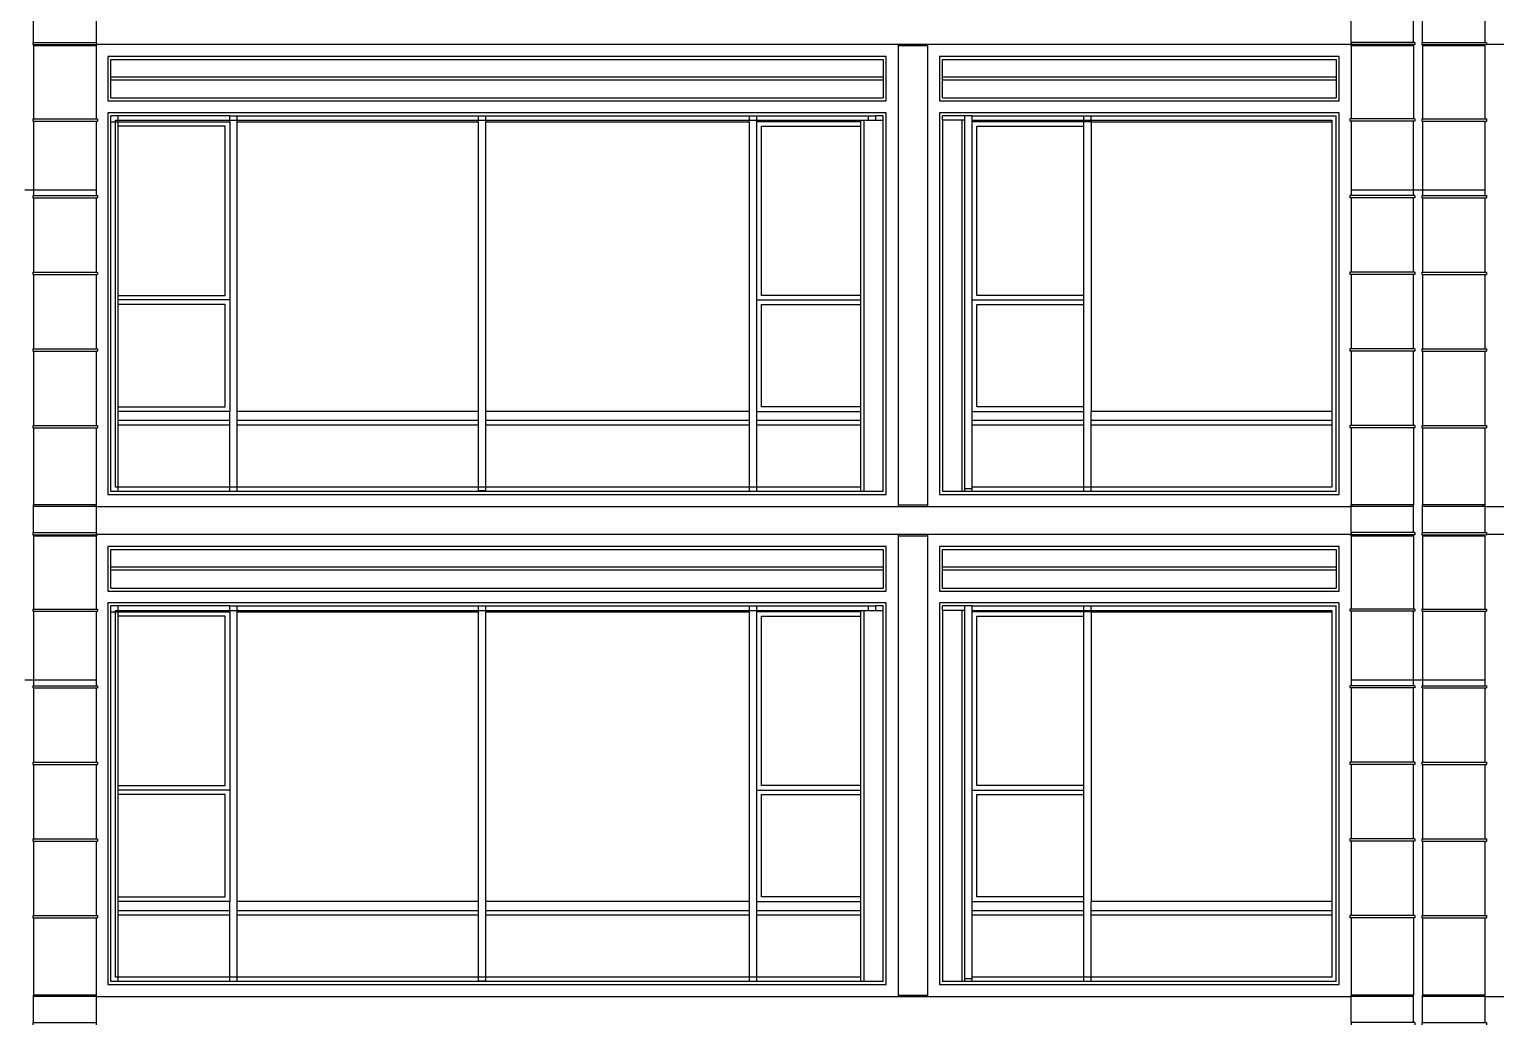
# Model space of a CAD drawing. Extents: x -311 to 61613, y 0 to 58400.
# Drawn here: x 34451 to 44324, y 29817 to 36512 of the extents above; entities that cross this region are included whole.
import ezdxf

# ---------------------------------------------------------------- set-up
doc = ezdxf.new("R2010")
doc.units = 0
doc.header["$LTSCALE"] = 1000
doc.header["$MEASUREMENT"] = 0
doc.layers.add('AD-AREA-OUTL', color=31, linetype='Continuous')

msp = doc.modelspace()

# ---------------------------------------------------------------- linework, layer by layer
at = {"layer": 'AD-AREA-OUTL', "color": 252}
for p, q in [((34479.8, 36424.4), (34479.8, 36600)), ((34900, 36600), (34900, 36424.4)), ((43349.7, 36424.4), (43349.7, 36600)), ((43769.9, 36424.4), (43769.9, 36600)), ((43829.8, 36424.4), (43829.8, 36600)), ((44250, 36600), (44250, 36424.4)), ((34474.2, 36424.4), (34479.8, 36424.4)), ((34474.2, 36424.4), (34474.2, 36409.2)), ((34474.2, 36409.2), (34479.8, 36409.2)), ((34479.8, 36424.4), (34900, 36424.4)), ((34479.8, 36409.2), (34889.7, 36409.2)), ((34479.8, 36409.2), (34479.8, 36400)), ((34479.8, 36400), (34479.8, 35908.6)), ((34889.7, 36400), (34479.8, 36400)), ((34889.7, 36409.2), (34889.7, 36400)), ((34889.7, 36409.2), (34900, 36409.2)), ((34900, 36400), (34889.7, 36400)), ((34900, 36424.4), (34900, 36410.2)), ((34909.8, 36410.2), (34900, 36410.2)), ((34900, 36409.2), (34909.8, 36409.2)), ((34900, 36409.2), (34900, 36400)), ((34900, 36400), (34900, 35908.6)), ((40299.9, 36410.2), (34909.8, 36410.2)), ((34909.8, 36410.2), (34909.8, 36409.2)), ((40299.9, 36410.2), (40299.9, 36400)), ((40500, 36410.2), (40299.9, 36410.2)), ((40299.9, 36400), (40299.9, 33310)), ((40500, 36400), (40299.9, 36400)), ((40500, 36400), (40500, 36410.2)), ((43342.3, 36410.2), (40500, 36410.2)), ((40500, 33310), (40500, 36400)), ((43349.7, 36410.2), (43342.3, 36410.2)), ((43342.3, 36410.2), (43342.3, 36409.2)), ((43349.7, 36409.2), (43342.3, 36409.2)), ((43349.7, 36424.4), (43349.7, 36410.2)), ((43769.9, 36424.4), (43349.7, 36424.4)), ((43359.9, 36409.2), (43349.7, 36409.2)), ((43349.7, 36400), (43349.7, 36409.2)), ((43359.9, 36400), (43349.7, 36400)), ((43349.7, 36400), (43349.7, 35908.6)), ((43769.9, 36409.2), (43359.9, 36409.2)), ((43359.9, 36409.2), (43359.9, 36400)), ((43769.9, 36400), (43359.9, 36400)), ((43779.8, 36424.4), (43769.9, 36424.4)), ((43779.8, 36409.2), (43769.9, 36409.2)), ((43769.9, 36409.2), (43769.9, 36400)), ((43769.9, 36400), (43769.9, 35908.6)), ((43779.8, 36424.4), (43779.8, 36409.2)), ((43826.7, 36424.4), (43829.8, 36424.4)), ((43826.7, 36424.4), (43826.7, 36409.2)), ((43826.7, 36409.2), (43829.8, 36409.2)), ((43829.8, 36424.4), (44250, 36424.4)), ((43829.8, 36409.2), (44239.8, 36409.2)), ((43829.8, 36409.2), (43829.8, 36400)), ((43829.8, 36400), (43829.8, 35908.6)), ((44239.8, 36400), (43829.8, 36400)), ((44239.8, 36409.2), (44239.8, 36400)), ((44239.8, 36409.2), (44250, 36409.2)), ((44250, 36400), (44239.8, 36400)), ((44250, 36424.4), (44262.4, 36424.4)), ((44250, 36409.2), (44262.4, 36409.2)), ((44250, 36400), (44250, 36409.2)), ((44250, 36400), (44250, 35908.6)), ((44262.4, 36424.4), (44262.4, 36410.2)), ((44262.4, 36410.2), (44262.4, 36409.2)), ((47189.7, 36410.2), (44262.4, 36410.2)), ((40219.9, 36330.2), (34979.7, 36330.2)), ((34979.7, 36330.2), (34979.7, 36029.9)), ((34999.8, 36190.1), (34999.8, 36310.1)), ((34999.8, 36310.1), (40199.8, 36310.1)), ((40199.8, 36310.1), (40199.8, 36190.1)), ((40219.9, 36029.9), (40219.9, 36330.2)), ((40579.7, 36330.2), (40579.7, 36029.9)), ((43270, 36330.2), (40579.7, 36330.2)), ((40599.8, 36190.1), (40599.8, 36310.1)), ((40599.8, 36310.1), (43249.9, 36310.1)), ((43249.9, 36310.1), (43249.9, 36190.1)), ((43270, 36029.9), (43270, 36330.2)), ((34999.8, 36170), (34999.8, 36190.1)), ((40199.8, 36190.1), (34999.8, 36190.1)), ((34999.8, 36050.1), (34999.8, 36170)), ((40199.8, 36170), (34999.8, 36170)), ((40199.8, 36190.1), (40199.8, 36170)), ((40199.8, 36170), (40199.8, 36050.1)), ((40599.8, 36170), (40599.8, 36190.1)), ((43249.9, 36190.1), (40599.8, 36190.1)), ((40599.8, 36050.1), (40599.8, 36170)), ((43249.9, 36170), (40599.8, 36170)), ((43249.9, 36190.1), (43249.9, 36170)), ((43249.9, 36170), (43249.9, 36050.1)), ((34999.8, 36050.1), (40199.8, 36050.1)), ((40599.8, 36050.1), (43249.9, 36050.1)), ((34979.7, 36029.9), (40219.9, 36029.9)), ((40219.9, 35950.2), (34979.7, 35950.2)), ((34979.7, 35950.2), (34979.7, 33380.2)), ((40219.9, 33380.2), (40219.9, 35950.2)), ((40579.7, 36029.9), (43270, 36029.9)), ((43270, 35950.2), (40579.7, 35950.2)), ((40579.7, 35950.2), (40579.7, 33380.2)), ((43270, 33380.2), (43270, 35950.2)), ((34474.2, 35908.6), (34479.8, 35908.6)), ((34474.2, 35908.6), (34474.2, 35893.4)), ((34474.2, 35893.4), (34479.8, 35893.4)), ((34479.8, 35908.6), (34900, 35908.6)), ((34479.8, 35893.4), (34900, 35893.4)), ((34479.8, 35893.4), (34479.8, 35430.2)), ((34900, 35908.6), (34909.8, 35908.6)), ((34900, 35893.4), (34909.8, 35893.4)), ((34900, 35893.4), (34900, 35430.2)), ((34909.8, 35908.6), (34909.8, 35893.4)), ((35049.9, 35930.1), (34999.8, 35930.1)), ((34999.8, 35890.2), (34999.8, 35930.1)), ((34999.8, 35890.2), (35029.8, 35890.2)), ((34999.8, 33400), (34999.8, 35890.2)), ((35029.8, 35890.2), (35029.8, 35900.1)), ((35029.8, 35900.1), (35049.9, 35900.1)), ((35029.8, 35890.2), (35049.9, 35890.2)), ((35029.8, 33430), (35029.8, 35890.2)), ((35799.9, 35930.1), (35049.9, 35930.1)), ((35049.9, 35900.1), (35049.9, 35930.1)), ((35049.9, 35890.2), (35049.9, 35900.1)), ((35049.9, 35900.1), (35799.9, 35900.1)), ((35049.9, 35860.3), (35049.9, 35890.2)), ((35049.9, 35890.2), (35799.9, 35890.2)), ((35049.9, 34720.1), (35049.9, 35860.3)), ((35769.9, 35860.3), (35049.9, 35860.3)), ((35769.9, 34720.1), (35769.9, 35860.3)), ((35799.9, 35930.1), (35850, 35930.1)), ((35799.9, 35900.1), (35799.9, 35930.1)), ((35799.9, 35900.1), (35850, 35900.1)), ((35799.9, 35890.2), (35799.9, 35900.1)), ((35799.9, 35890.2), (35799.9, 34690.1)), ((35850, 35900.1), (35850, 35930.1)), ((35850, 35930.1), (37474.5, 35930.1)), ((35850, 35900.1), (37474.5, 35900.1)), ((35850, 35890.2), (35850, 35900.1)), ((35850, 33940.1), (35850, 35890.2)), ((35850, 35890.2), (37474.5, 35890.2)), ((37474.5, 35930.1), (37524.6, 35930.1)), ((37474.5, 35900.1), (37474.5, 35930.1)), ((37474.5, 35900.1), (37524.6, 35900.1)), ((37474.5, 35890.2), (37474.5, 35900.1)), ((37474.5, 33940.1), (37474.5, 35890.2)), ((37524.6, 35930.1), (39299.8, 35930.1)), ((37524.6, 35900.1), (37524.6, 35930.1)), ((37524.6, 35900.1), (39299.8, 35900.1)), ((37524.6, 35890.2), (37524.6, 35900.1)), ((37524.6, 33940.1), (37524.6, 35890.2)), ((37524.6, 35890.2), (39299.8, 35890.2)), ((39299.8, 35930.1), (39349.9, 35930.1)), ((39299.8, 35900.1), (39299.8, 35930.1)), ((39299.8, 35900.1), (39349.9, 35900.1)), ((39299.8, 35890.2), (39299.8, 35900.1)), ((39299.8, 33940.1), (39299.8, 35890.2)), ((39349.9, 35930.1), (40099.9, 35930.1)), ((39349.9, 35900.1), (39349.9, 35930.1)), ((39349.9, 35900.1), (40049.8, 35900.1)), ((39349.9, 35890.2), (39349.9, 35900.1)), ((39349.9, 34690.1), (39349.9, 35890.2)), ((40049.8, 35890.2), (39349.9, 35890.2)), ((39379.9, 35860.3), (40049.8, 35860.3)), ((39379.9, 34720.1), (39379.9, 35860.3)), ((40049.8, 35890.2), (40049.8, 35900.1)), ((40049.8, 35900.1), (40069.9, 35900.1)), ((40049.8, 35860.3), (40049.8, 35890.2)), ((40049.8, 34720.1), (40049.8, 35860.3)), ((40069.9, 35900.1), (40099.9, 35900.1)), ((40069.9, 35900.1), (40069.9, 33400)), ((40099.9, 35930.1), (40149.7, 35930.1)), ((40099.9, 35900.1), (40099.9, 35930.1)), ((40099.9, 35900.1), (40149.7, 35900.1)), ((40199.8, 35930.1), (40149.7, 35930.1)), ((40149.7, 35900.1), (40149.7, 35930.1)), ((40149.7, 35900.1), (40199.8, 35900.1)), ((40199.8, 35900.1), (40199.8, 35930.1)), ((40199.8, 33400), (40199.8, 35900.1)), ((40749.7, 35930.1), (40599.8, 35930.1)), ((40599.8, 35900.1), (40599.8, 35930.1)), ((40599.8, 35900.1), (40599.8, 33400)), ((40730, 35900.1), (40599.8, 35900.1)), ((40730, 35900.1), (40730, 33400)), ((40749.7, 35900.1), (40730, 35900.1)), ((40799.8, 35930.1), (40749.7, 35930.1)), ((40749.7, 35900.1), (40749.7, 35930.1)), ((40749.7, 33420.1), (40749.7, 35900.1)), ((40799.8, 35900.1), (40799.8, 35930.1)), ((40799.8, 35930.1), (41549.8, 35930.1)), ((40799.8, 35890.2), (40799.8, 35900.1)), ((40799.8, 35900.1), (41549.8, 35900.1)), ((40799.8, 34690.1), (40799.8, 35890.2)), ((41549.8, 35890.2), (40799.8, 35890.2)), ((40829.8, 35860.3), (41549.8, 35860.3)), ((40829.8, 34720.1), (40829.8, 35860.3)), ((41549.8, 35900.1), (41549.8, 35930.1)), ((41549.8, 35930.1), (41599.9, 35930.1)), ((41549.8, 35890.2), (41549.8, 35900.1)), ((41549.8, 35900.1), (41599.9, 35900.1)), ((41549.8, 35860.3), (41549.8, 35890.2)), ((41599.9, 35890.2), (41549.8, 35890.2)), ((41549.8, 34720.1), (41549.8, 35860.3)), ((41599.9, 35930.1), (43249.9, 35930.1)), ((41599.9, 35900.1), (41599.9, 35930.1)), ((41599.9, 35900.1), (43219.9, 35900.1)), ((41599.9, 35890.2), (41599.9, 35900.1)), ((41599.9, 35890.2), (41599.9, 33940.1)), ((41599.9, 35890.2), (43219.9, 35890.2)), ((43219.9, 35900.1), (43219.9, 35890.2)), ((43219.9, 35890.2), (43219.9, 33940.1)), ((43249.9, 33400), (43249.9, 35930.1)), ((43349.7, 35908.6), (43342.3, 35908.6)), ((43342.3, 35908.6), (43342.3, 35893.4)), ((43349.7, 35893.4), (43342.3, 35893.4)), ((43769.9, 35908.6), (43349.7, 35908.6)), ((43769.9, 35893.4), (43349.7, 35893.4)), ((43349.7, 35893.4), (43349.7, 35430.2)), ((43779.8, 35908.6), (43769.9, 35908.6)), ((43779.8, 35893.4), (43769.9, 35893.4)), ((43769.9, 35430.2), (43769.9, 35893.4)), ((43779.8, 35908.6), (43779.8, 35893.4)), ((43826.7, 35908.6), (43829.8, 35908.6)), ((43826.7, 35908.6), (43826.7, 35893.4)), ((43826.7, 35893.4), (43829.8, 35893.4)), ((43829.8, 35908.6), (44250, 35908.6)), ((43829.8, 35893.4), (44250, 35893.4)), ((43829.8, 35893.4), (43829.8, 35430.2)), ((44250, 35908.6), (44262.4, 35908.6)), ((44250, 35893.4), (44262.4, 35893.4)), ((44250, 35893.4), (44250, 35430.2)), ((44262.4, 35908.6), (44262.4, 35893.4)), ((34479.8, 35430.2), (34419.8, 35430.2)), ((34474.2, 35392.5), (34479.8, 35392.5)), ((34474.2, 35392.5), (34474.2, 35377.7)), ((34474.2, 35377.7), (34479.8, 35377.7)), ((34479.8, 35430.2), (34479.8, 35392.5)), ((34900, 35430.2), (34479.8, 35430.2)), ((34479.8, 35392.5), (34900, 35392.5)), ((34479.8, 35377.7), (34900, 35377.7)), ((34479.8, 35377.7), (34479.8, 34876.7)), ((34900, 35430.2), (34900, 35392.5)), ((34900, 35392.5), (34909.8, 35392.5)), ((34900, 35377.7), (34909.8, 35377.7)), ((34900, 35377.7), (34900, 34876.7)), ((34909.8, 35392.5), (34909.8, 35377.7)), ((43349.7, 35392.5), (43342.3, 35392.5)), ((43342.3, 35392.5), (43342.3, 35377.7)), ((43349.7, 35377.7), (43342.3, 35377.7)), ((43349.7, 35430.2), (43349.7, 35392.5)), ((43769.9, 35430.2), (43349.7, 35430.2)), ((43769.9, 35392.5), (43349.7, 35392.5)), ((43769.9, 35377.7), (43349.7, 35377.7)), ((43349.7, 35377.7), (43349.7, 34876.7)), ((43829.8, 35430.2), (43769.9, 35430.2)), ((43769.9, 35392.5), (43769.9, 35430.2)), ((43779.8, 35392.5), (43769.9, 35392.5)), ((43779.8, 35377.7), (43769.9, 35377.7)), ((43769.9, 34876.7), (43769.9, 35377.7)), ((43779.8, 35392.5), (43779.8, 35377.7)), ((43826.7, 35392.5), (43829.8, 35392.5)), ((43826.7, 35392.5), (43826.7, 35377.7)), ((43826.7, 35377.7), (43829.8, 35377.7)), ((43829.8, 35430.2), (43829.8, 35392.5)), ((44250, 35430.2), (43829.8, 35430.2)), ((43829.8, 35392.5), (44250, 35392.5)), ((43829.8, 35377.7), (44250, 35377.7)), ((43829.8, 35377.7), (43829.8, 34876.7)), ((44250, 35430.2), (44250, 35392.5)), ((44250, 35392.5), (44262.4, 35392.5)), ((44250, 35377.7), (44262.4, 35377.7)), ((44250, 35377.7), (44250, 34876.7)), ((44262.4, 35392.5), (44262.4, 35377.7)), ((34474.2, 34876.7), (34479.8, 34876.7)), ((34474.2, 34876.7), (34474.2, 34861.9)), ((34474.2, 34861.9), (34479.8, 34861.9)), ((34479.8, 34876.7), (34900, 34876.7)), ((34479.8, 34861.9), (34900, 34861.9)), ((34479.8, 34861.9), (34479.8, 34361)), ((34900, 34876.7), (34909.8, 34876.7)), ((34900, 34861.9), (34909.8, 34861.9)), ((34900, 34861.9), (34900, 34361)), ((34909.8, 34876.7), (34909.8, 34861.9)), ((43349.7, 34876.7), (43342.3, 34876.7)), ((43342.3, 34876.7), (43342.3, 34861.9)), ((43349.7, 34861.9), (43342.3, 34861.9)), ((43769.9, 34876.7), (43349.7, 34876.7)), ((43769.9, 34861.9), (43349.7, 34861.9)), ((43349.7, 34861.9), (43349.7, 34361)), ((43779.8, 34876.7), (43769.9, 34876.7)), ((43779.8, 34861.9), (43769.9, 34861.9)), ((43769.9, 34361), (43769.9, 34861.9)), ((43779.8, 34876.7), (43779.8, 34861.9)), ((43826.7, 34876.7), (43829.8, 34876.7)), ((43826.7, 34876.7), (43826.7, 34861.9)), ((43826.7, 34861.9), (43829.8, 34861.9)), ((43829.8, 34876.7), (44250, 34876.7)), ((43829.8, 34861.9), (44250, 34861.9)), ((43829.8, 34861.9), (43829.8, 34361)), ((44250, 34876.7), (44262.4, 34876.7)), ((44250, 34861.9), (44262.4, 34861.9)), ((44250, 34861.9), (44250, 34361)), ((44262.4, 34876.7), (44262.4, 34861.9)), ((35049.9, 34690.1), (35049.9, 34720.1)), ((35049.9, 34720.1), (35769.9, 34720.1)), ((35049.9, 34660.1), (35049.9, 34690.1)), ((35799.9, 34690.1), (35049.9, 34690.1)), ((35049.9, 33970.1), (35049.9, 34660.1)), ((35769.9, 34660.1), (35049.9, 34660.1)), ((35769.9, 33970.1), (35769.9, 34660.1)), ((35799.9, 34690.1), (35799.9, 33940.1)), ((39349.9, 33940.1), (39349.9, 34690.1)), ((39349.9, 34690.1), (40049.8, 34690.1)), ((40049.8, 34720.1), (39379.9, 34720.1)), ((39379.9, 34660.1), (40049.8, 34660.1)), ((39379.9, 33970.1), (39379.9, 34660.1)), ((40049.8, 34690.1), (40049.8, 34720.1)), ((40049.8, 34660.1), (40049.8, 34690.1)), ((40049.8, 33970.1), (40049.8, 34660.1)), ((40799.8, 33940.1), (40799.8, 34690.1)), ((40799.8, 34690.1), (41549.8, 34690.1)), ((41549.8, 34720.1), (40829.8, 34720.1)), ((40829.8, 34660.1), (41549.8, 34660.1)), ((40829.8, 33970.1), (40829.8, 34660.1)), ((41549.8, 34690.1), (41549.8, 34720.1)), ((41549.8, 34660.1), (41549.8, 34690.1)), ((41549.8, 33970.1), (41549.8, 34660.1)), ((34474.2, 34361), (34479.8, 34361)), ((34474.2, 34361), (34474.2, 34345.8)), ((34479.8, 34361), (34900, 34361)), ((34900, 34361), (34909.8, 34361)), ((34909.8, 34361), (34909.8, 34345.8)), ((43349.7, 34361), (43342.3, 34361)), ((43342.3, 34361), (43342.3, 34345.8)), ((43769.9, 34361), (43349.7, 34361)), ((43779.8, 34361), (43769.9, 34361)), ((43779.8, 34361), (43779.8, 34345.8)), ((43826.7, 34361), (43829.8, 34361)), ((43826.7, 34361), (43826.7, 34345.8)), ((43829.8, 34361), (44250, 34361)), ((44250, 34361), (44262.4, 34361)), ((44262.4, 34361), (44262.4, 34345.8)), ((34474.2, 34345.8), (34479.8, 34345.8)), ((34479.8, 34345.8), (34900, 34345.8)), ((34479.8, 34345.8), (34479.8, 33845.2)), ((34900, 34345.8), (34909.8, 34345.8)), ((34900, 34345.8), (34900, 33845.2)), ((43349.7, 34345.8), (43342.3, 34345.8)), ((43769.9, 34345.8), (43349.7, 34345.8)), ((43349.7, 34345.8), (43349.7, 33845.2)), ((43779.8, 34345.8), (43769.9, 34345.8)), ((43769.9, 33845.2), (43769.9, 34345.8)), ((43826.7, 34345.8), (43829.8, 34345.8)), ((43829.8, 34345.8), (44250, 34345.8)), ((43829.8, 34345.8), (43829.8, 33845.2)), ((44250, 34345.8), (44262.4, 34345.8)), ((44250, 34345.8), (44250, 33845.2)), ((35049.9, 33940.1), (35049.9, 33970.1)), ((35049.9, 33970.1), (35769.9, 33970.1)), ((40049.8, 33970.1), (39379.9, 33970.1)), ((40049.8, 33940.1), (40049.8, 33970.1)), ((41549.8, 33970.1), (40829.8, 33970.1)), ((41549.8, 33940.1), (41549.8, 33970.1)), ((35049.9, 33880.1), (35049.9, 33940.1)), ((35799.9, 33940.1), (35049.9, 33940.1)), ((35049.9, 33850.1), (35049.9, 33880.1)), ((35049.9, 33880.1), (35799.9, 33880.1)), ((35799.9, 33880.1), (35799.9, 33940.1)), ((35799.9, 33850.1), (35799.9, 33880.1)), ((35850, 33880.1), (35850, 33940.1)), ((37474.5, 33940.1), (35850, 33940.1)), ((35850, 33850.1), (35850, 33880.1)), ((35850, 33880.1), (37474.5, 33880.1)), ((37474.5, 33880.1), (37474.5, 33940.1)), ((37474.5, 33850.1), (37474.5, 33880.1)), ((37524.6, 33880.1), (37524.6, 33940.1)), ((39299.8, 33940.1), (37524.6, 33940.1)), ((37524.6, 33850.1), (37524.6, 33880.1)), ((37524.6, 33880.1), (39299.8, 33880.1)), ((39299.8, 33880.1), (39299.8, 33940.1)), ((39299.8, 33850.1), (39299.8, 33880.1)), ((39349.9, 33880.1), (39349.9, 33940.1)), ((39349.9, 33940.1), (40049.8, 33940.1)), ((39349.9, 33850.1), (39349.9, 33880.1)), ((39349.9, 33880.1), (40049.8, 33880.1)), ((40049.8, 33880.1), (40049.8, 33940.1)), ((40049.8, 33850.1), (40049.8, 33880.1)), ((40799.8, 33880.1), (40799.8, 33940.1)), ((40799.8, 33940.1), (41549.8, 33940.1)), ((40799.8, 33850.1), (40799.8, 33880.1)), ((40799.8, 33880.1), (41549.8, 33880.1)), ((41549.8, 33880.1), (41549.8, 33940.1)), ((41549.8, 33850.1), (41549.8, 33880.1)), ((41599.9, 33880.1), (41599.9, 33940.1)), ((43219.9, 33940.1), (41599.9, 33940.1)), ((41599.9, 33850.1), (41599.9, 33880.1)), ((41599.9, 33880.1), (43219.9, 33880.1)), ((43219.9, 33940.1), (43219.9, 33880.1)), ((43219.9, 33880.1), (43219.9, 33850.1)), ((34474.2, 33845.2), (34479.8, 33845.2)), ((34474.2, 33845.2), (34474.2, 33830)), ((34474.2, 33830), (34479.8, 33830)), ((34479.8, 33845.2), (34900, 33845.2)), ((34479.8, 33830), (34900, 33830)), ((34479.8, 33830), (34479.8, 33310)), ((34900, 33845.2), (34909.8, 33845.2)), ((34900, 33830), (34909.8, 33830)), ((34900, 33830), (34900, 33310)), ((34909.8, 33845.2), (34909.8, 33830)), ((35049.9, 33430), (35049.9, 33850.1)), ((35049.9, 33850.1), (35799.9, 33850.1)), ((35799.9, 33430), (35799.9, 33850.1)), ((35850, 33430), (35850, 33850.1)), ((35850, 33850.1), (37474.5, 33850.1)), ((37474.5, 33430), (37474.5, 33850.1)), ((37524.6, 33430), (37524.6, 33850.1)), ((37524.6, 33850.1), (39299.8, 33850.1)), ((39299.8, 33430), (39299.8, 33850.1)), ((39349.9, 33430), (39349.9, 33850.1)), ((39349.9, 33850.1), (40049.8, 33850.1)), ((40049.8, 33430), (40049.8, 33850.1)), ((40799.8, 33430), (40799.8, 33850.1)), ((40799.8, 33850.1), (41549.8, 33850.1)), ((41549.8, 33430), (41549.8, 33850.1)), ((41599.9, 33430), (41599.9, 33850.1)), ((41599.9, 33850.1), (43219.9, 33850.1)), ((43219.9, 33850.1), (43219.9, 33430)), ((43349.7, 33845.2), (43342.3, 33845.2)), ((43342.3, 33845.2), (43342.3, 33830)), ((43349.7, 33830), (43342.3, 33830)), ((43769.9, 33845.2), (43349.7, 33845.2)), ((43769.9, 33830), (43349.7, 33830)), ((43349.7, 33830), (43349.7, 33310)), ((43779.8, 33845.2), (43769.9, 33845.2)), ((43779.8, 33830), (43769.9, 33830)), ((43769.9, 33830), (43769.9, 33310)), ((43779.8, 33845.2), (43779.8, 33830)), ((43826.7, 33845.2), (43829.8, 33845.2)), ((43826.7, 33845.2), (43826.7, 33830)), ((43826.7, 33830), (43829.8, 33830)), ((43829.8, 33845.2), (44250, 33845.2)), ((43829.8, 33830), (44250, 33830)), ((43829.8, 33830), (43829.8, 33310)), ((44250, 33845.2), (44262.4, 33845.2)), ((44250, 33830), (44262.4, 33830)), ((44250, 33830), (44250, 33310)), ((44262.4, 33845.2), (44262.4, 33830)), ((34979.7, 33380.2), (40219.9, 33380.2)), ((35049.9, 33400), (34999.8, 33400)), ((35049.9, 33430), (35029.8, 33430)), ((35049.9, 33400), (35049.9, 33430)), ((35799.9, 33430), (35049.9, 33430)), ((35799.9, 33400), (35049.9, 33400)), ((35850, 33430), (35799.9, 33430)), ((35799.9, 33400), (35799.9, 33430)), ((35850, 33400), (35799.9, 33400)), ((35850, 33400), (35850, 33430)), ((37474.5, 33430), (35850, 33430)), ((39299.8, 33400), (35850, 33400)), ((37524.6, 33430), (37474.5, 33430)), ((37474.5, 33406.3), (37474.5, 33430)), ((37474.5, 33406.3), (37524.6, 33406.3)), ((37524.6, 33406.3), (37524.6, 33430)), ((39299.8, 33430), (37524.6, 33430)), ((39349.9, 33430), (39299.8, 33430)), ((39299.8, 33400), (39299.8, 33430)), ((39349.9, 33400), (39299.8, 33400)), ((39349.9, 33400), (39349.9, 33430)), ((40049.8, 33430), (39349.9, 33430)), ((40049.8, 33400), (39349.9, 33400)), ((40049.8, 33400), (40049.8, 33430)), ((40069.9, 33400), (40049.8, 33400)), ((40199.8, 33400), (40069.9, 33400)), ((40579.7, 33380.2), (43270, 33380.2)), ((40730, 33400), (40599.8, 33400)), ((40749.7, 33400), (40730, 33400)), ((40749.7, 33420.1), (40799.8, 33420.1)), ((40749.7, 33400), (40749.7, 33420.1)), ((40799.8, 33400), (40749.7, 33400)), ((40799.8, 33420.1), (40799.8, 33430)), ((41549.8, 33430), (40799.8, 33430)), ((40799.8, 33400), (40799.8, 33420.1)), ((41549.8, 33400), (40799.8, 33400)), ((41549.8, 33400), (41549.8, 33430)), ((41599.9, 33430), (41549.8, 33430)), ((41599.9, 33400), (41549.8, 33400)), ((41599.9, 33400), (41599.9, 33430)), ((43219.9, 33430), (41599.9, 33430)), ((43249.9, 33400), (41599.9, 33400)), ((34889.7, 33310), (34479.8, 33310)), ((34479.8, 33300.1), (34479.8, 33310)), ((34889.7, 33300.1), (34479.8, 33300.1)), ((34479.8, 33124.1), (34479.8, 33300.1)), ((34900, 33310), (34889.7, 33310)), ((34889.7, 33300.1), (34889.7, 33310)), ((34900, 33300.1), (34889.7, 33300.1)), ((34900, 33310), (34900, 33300.1)), ((34900, 33300.1), (34900, 33124.1)), ((34900, 33300.1), (40299.9, 33300.1)), ((40299.9, 33310), (40299.9, 33300.1)), ((40299.9, 33310), (40500, 33310)), ((40299.9, 33300.1), (40500, 33300.1)), ((40500, 33300.1), (40500, 33310)), ((40500, 33300.1), (43349.7, 33300.1)), ((43349.7, 33300.1), (43349.7, 33310)), ((43349.7, 33310), (43359.9, 33310)), ((43359.9, 33300.1), (43349.7, 33300.1)), ((43349.7, 33124.1), (43349.7, 33300.1)), ((43769.9, 33310), (43359.9, 33310)), ((43359.9, 33300.1), (43359.9, 33310)), ((43769.9, 33300.1), (43359.9, 33300.1)), ((43769.9, 33300.1), (43769.9, 33310)), ((43769.9, 33124.1), (43769.9, 33300.1)), ((44239.8, 33310), (43829.8, 33310)), ((43829.8, 33300.1), (43829.8, 33310)), ((44239.8, 33300.1), (43829.8, 33300.1)), ((43829.8, 33124.1), (43829.8, 33300.1)), ((44250, 33310), (44239.8, 33310)), ((44239.8, 33300.1), (44239.8, 33310)), ((44250, 33300.1), (44239.8, 33300.1)), ((44250, 33310), (44250, 33300.1)), ((44250, 33300.1), (47199.9, 33300.1)), ((44250, 33300.1), (44250, 33124.1)), ((34474.2, 33124.1), (34479.8, 33124.1)), ((34474.2, 33124.1), (34474.2, 33109.3)), ((34474.2, 33109.3), (34479.8, 33109.3)), ((34479.8, 33124.1), (34900, 33124.1)), ((34479.8, 33109.3), (34889.7, 33109.3)), ((34479.8, 33109.3), (34479.8, 33100.1)), ((34479.8, 33100.1), (34479.8, 32608.3)), ((34889.7, 33100.1), (34479.8, 33100.1)), ((34889.7, 33109.3), (34889.7, 33100.1)), ((34889.7, 33109.3), (34900, 33109.3)), ((34900, 33100.1), (34889.7, 33100.1)), ((34900, 33124.1), (34900, 33110)), ((34909.8, 33110), (34900, 33110)), ((34900, 33109.3), (34909.8, 33109.3)), ((34900, 33109.3), (34900, 33100.1)), ((34900, 33100.1), (34900, 32608.3)), ((40299.9, 33110), (34909.8, 33110)), ((34909.8, 33110), (34909.8, 33109.3)), ((40299.9, 33110), (40299.9, 33100.1)), ((40500, 33110), (40299.9, 33110)), ((40299.9, 33100.1), (40299.9, 30010.1)), ((40500, 33100.1), (40299.9, 33100.1)), ((40500, 33100.1), (40500, 33110)), ((43342.3, 33110), (40500, 33110)), ((40500, 30010.1), (40500, 33100.1)), ((43349.7, 33110), (43342.3, 33110)), ((43342.3, 33110), (43342.3, 33109.3)), ((43349.7, 33109.3), (43342.3, 33109.3)), ((43349.7, 33124.1), (43349.7, 33110)), ((43769.9, 33124.1), (43349.7, 33124.1)), ((43359.9, 33109.3), (43349.7, 33109.3)), ((43349.7, 33100.1), (43349.7, 33109.3)), ((43359.9, 33100.1), (43349.7, 33100.1)), ((43349.7, 33100.1), (43349.7, 32608.3)), ((43769.9, 33109.3), (43359.9, 33109.3)), ((43359.9, 33109.3), (43359.9, 33100.1)), ((43769.9, 33100.1), (43359.9, 33100.1)), ((43779.8, 33124.1), (43769.9, 33124.1)), ((43779.8, 33109.3), (43769.9, 33109.3)), ((43769.9, 33109.3), (43769.9, 33100.1)), ((43769.9, 33100.1), (43769.9, 32608.3)), ((43779.8, 33124.1), (43779.8, 33109.3)), ((43826.7, 33124.1), (43829.8, 33124.1)), ((43826.7, 33124.1), (43826.7, 33109.3)), ((43826.7, 33109.3), (43829.8, 33109.3)), ((43829.8, 33124.1), (44250, 33124.1)), ((43829.8, 33109.3), (44239.8, 33109.3)), ((43829.8, 33109.3), (43829.8, 33100.1)), ((43829.8, 33100.1), (43829.8, 32608.3)), ((44239.8, 33100.1), (43829.8, 33100.1)), ((44239.8, 33109.3), (44239.8, 33100.1)), ((44239.8, 33109.3), (44250, 33109.3)), ((44250, 33100.1), (44239.8, 33100.1)), ((44250, 33124.1), (44262.4, 33124.1)), ((44250, 33109.3), (44262.4, 33109.3)), ((44250, 33100.1), (44250, 33109.3)), ((44250, 33100.1), (44250, 32608.3)), ((44262.4, 33124.1), (44262.4, 33110)), ((44262.4, 33110), (44262.4, 33109.3)), ((47189.7, 33110), (44262.4, 33110)), ((40219.9, 33029.9), (34979.7, 33029.9)), ((34979.7, 33029.9), (34979.7, 32730.1)), ((34999.8, 32890.2), (34999.8, 33010.2)), ((34999.8, 33010.2), (40199.8, 33010.2)), ((40199.8, 33010.2), (40199.8, 32890.2)), ((40219.9, 32730.1), (40219.9, 33029.9)), ((40579.7, 33029.9), (40579.7, 32730.1)), ((43270, 33029.9), (40579.7, 33029.9)), ((40599.8, 32890.2), (40599.8, 33010.2)), ((40599.8, 33010.2), (43249.9, 33010.2)), ((43249.9, 33010.2), (43249.9, 32890.2)), ((43270, 32730.1), (43270, 33029.9)), ((34999.8, 32870.1), (34999.8, 32890.2)), ((40199.8, 32890.2), (34999.8, 32890.2)), ((40199.8, 32890.2), (40199.8, 32870.1)), ((40599.8, 32870.1), (40599.8, 32890.2)), ((43249.9, 32890.2), (40599.8, 32890.2)), ((43249.9, 32890.2), (43249.9, 32870.1)), ((34999.8, 32750.2), (34999.8, 32870.1)), ((40199.8, 32870.1), (34999.8, 32870.1)), ((40199.8, 32870.1), (40199.8, 32750.2)), ((40599.8, 32750.2), (40599.8, 32870.1)), ((43249.9, 32870.1), (40599.8, 32870.1)), ((43249.9, 32870.1), (43249.9, 32750.2)), ((34979.7, 32730.1), (40219.9, 32730.1)), ((34999.8, 32750.2), (40199.8, 32750.2)), ((40579.7, 32730.1), (43270, 32730.1)), ((40599.8, 32750.2), (43249.9, 32750.2)), ((34474.2, 32608.3), (34479.8, 32608.3)), ((34474.2, 32608.3), (34474.2, 32593.5)), ((34474.2, 32593.5), (34479.8, 32593.5)), ((34479.8, 32608.3), (34900, 32608.3)), ((34479.8, 32593.5), (34900, 32593.5)), ((34479.8, 32593.5), (34479.8, 32130)), ((34900, 32608.3), (34909.8, 32608.3)), ((34900, 32593.5), (34909.8, 32593.5)), ((34900, 32593.5), (34900, 32130)), ((34909.8, 32608.3), (34909.8, 32593.5)), ((40219.9, 32650), (34979.7, 32650)), ((34979.7, 32650), (34979.7, 30080)), ((35049.9, 32630.2), (34999.8, 32630.2)), ((34999.8, 32590), (34999.8, 32630.2)), ((34999.8, 32590), (35029.8, 32590)), ((34999.8, 30100.1), (34999.8, 32590)), ((35029.8, 32590), (35029.8, 32600.2)), ((35029.8, 32600.2), (35049.9, 32600.2)), ((35029.8, 32590), (35049.9, 32590)), ((35029.8, 30130.1), (35029.8, 32590)), ((35799.9, 32630.2), (35049.9, 32630.2)), ((35049.9, 32600.2), (35049.9, 32630.2)), ((35049.9, 32590), (35049.9, 32600.2)), ((35049.9, 32600.2), (35799.9, 32600.2)), ((35049.9, 32560), (35049.9, 32590)), ((35049.9, 32590), (35799.9, 32590)), ((35799.9, 32630.2), (35850, 32630.2)), ((35799.9, 32600.2), (35799.9, 32630.2)), ((35799.9, 32600.2), (35850, 32600.2)), ((35799.9, 32590), (35799.9, 32600.2)), ((35799.9, 32590), (35799.9, 31390.2)), ((35850, 32630.2), (37474.5, 32630.2)), ((35850, 32600.2), (35850, 32630.2)), ((35850, 32600.2), (37474.5, 32600.2)), ((35850, 32590), (35850, 32600.2)), ((35850, 30640.2), (35850, 32590)), ((35850, 32590), (37474.5, 32590)), ((37474.5, 32630.2), (37524.6, 32630.2)), ((37474.5, 32600.2), (37474.5, 32630.2)), ((37474.5, 32600.2), (37524.6, 32600.2)), ((37474.5, 32590), (37474.5, 32600.2)), ((37474.5, 30640.2), (37474.5, 32590)), ((37524.6, 32630.2), (39299.8, 32630.2)), ((37524.6, 32600.2), (37524.6, 32630.2)), ((37524.6, 32600.2), (39299.8, 32600.2)), ((37524.6, 32590), (37524.6, 32600.2)), ((37524.6, 30640.2), (37524.6, 32590)), ((37524.6, 32590), (39299.8, 32590)), ((39299.8, 32630.2), (39349.9, 32630.2)), ((39299.8, 32600.2), (39299.8, 32630.2)), ((39299.8, 32600.2), (39349.9, 32600.2)), ((39299.8, 32590), (39299.8, 32600.2)), ((39299.8, 30640.2), (39299.8, 32590)), ((39349.9, 32630.2), (40099.9, 32630.2)), ((39349.9, 32600.2), (39349.9, 32630.2)), ((39349.9, 32600.2), (40049.8, 32600.2)), ((39349.9, 32590), (39349.9, 32600.2)), ((39349.9, 31390.2), (39349.9, 32590)), ((40049.8, 32590), (39349.9, 32590)), ((40049.8, 32590), (40049.8, 32600.2)), ((40049.8, 32600.2), (40069.9, 32600.2)), ((40049.8, 32560), (40049.8, 32590)), ((40069.9, 32600.2), (40099.9, 32600.2)), ((40069.9, 32600.2), (40069.9, 30100.1)), ((40099.9, 32630.2), (40149.7, 32630.2)), ((40099.9, 32600.2), (40099.9, 32630.2)), ((40099.9, 32600.2), (40149.7, 32600.2)), ((40199.8, 32630.2), (40149.7, 32630.2)), ((40149.7, 32600.2), (40149.7, 32630.2)), ((40149.7, 32600.2), (40199.8, 32600.2)), ((40199.8, 32600.2), (40199.8, 32630.2)), ((40199.8, 30100.1), (40199.8, 32600.2)), ((40219.9, 30080), (40219.9, 32650)), ((43270, 32650), (40579.7, 32650)), ((40579.7, 32650), (40579.7, 30080)), ((40749.7, 32630.2), (40599.8, 32630.2)), ((40599.8, 32600.2), (40599.8, 32630.2)), ((40599.8, 32600.2), (40599.8, 30100.1)), ((40730, 32600.2), (40599.8, 32600.2)), ((40730, 32600.2), (40730, 30100.1)), ((40749.7, 32600.2), (40730, 32600.2)), ((40799.8, 32630.2), (40749.7, 32630.2)), ((40749.7, 32600.2), (40749.7, 32630.2)), ((40749.7, 30120.2), (40749.7, 32600.2)), ((40799.8, 32600.2), (40799.8, 32630.2)), ((40799.8, 32630.2), (41549.8, 32630.2)), ((40799.8, 32590), (40799.8, 32600.2)), ((40799.8, 32600.2), (41549.8, 32600.2)), ((40799.8, 31390.2), (40799.8, 32590)), ((41549.8, 32590), (40799.8, 32590)), ((41549.8, 32600.2), (41549.8, 32630.2)), ((41549.8, 32630.2), (41599.9, 32630.2)), ((41549.8, 32590), (41549.8, 32600.2)), ((41549.8, 32600.2), (41599.9, 32600.2)), ((41549.8, 32560), (41549.8, 32590)), ((41599.9, 32590), (41549.8, 32590)), ((41599.9, 32630.2), (43249.9, 32630.2)), ((41599.9, 32600.2), (41599.9, 32630.2)), ((41599.9, 32600.2), (43219.9, 32600.2)), ((41599.9, 32590), (41599.9, 32600.2)), ((41599.9, 32590), (41599.9, 30640.2)), ((41599.9, 32590), (43219.9, 32590)), ((43219.9, 32600.2), (43219.9, 32590)), ((43219.9, 32590), (43219.9, 30640.2)), ((43249.9, 30100.1), (43249.9, 32630.2)), ((43270, 30080), (43270, 32650)), ((43349.7, 32608.3), (43342.3, 32608.3)), ((43342.3, 32608.3), (43342.3, 32593.5)), ((43349.7, 32593.5), (43342.3, 32593.5)), ((43769.9, 32608.3), (43349.7, 32608.3)), ((43769.9, 32593.5), (43349.7, 32593.5)), ((43349.7, 32593.5), (43349.7, 32130)), ((43779.8, 32608.3), (43769.9, 32608.3)), ((43779.8, 32593.5), (43769.9, 32593.5)), ((43769.9, 32130), (43769.9, 32593.5)), ((43779.8, 32608.3), (43779.8, 32593.5)), ((43826.7, 32608.3), (43829.8, 32608.3)), ((43826.7, 32608.3), (43826.7, 32593.5)), ((43826.7, 32593.5), (43829.8, 32593.5)), ((43829.8, 32608.3), (44250, 32608.3)), ((43829.8, 32593.5), (44250, 32593.5)), ((43829.8, 32593.5), (43829.8, 32130)), ((44250, 32608.3), (44262.4, 32608.3)), ((44250, 32593.5), (44262.4, 32593.5)), ((44250, 32593.5), (44250, 32130)), ((44262.4, 32608.3), (44262.4, 32593.5)), ((35049.9, 31420.2), (35049.9, 32560)), ((35769.9, 32560), (35049.9, 32560)), ((35769.9, 31420.2), (35769.9, 32560)), ((39379.9, 32560), (40049.8, 32560)), ((39379.9, 31420.2), (39379.9, 32560)), ((40049.8, 31420.2), (40049.8, 32560)), ((40829.8, 32560), (41549.8, 32560)), ((40829.8, 31420.2), (40829.8, 32560)), ((41549.8, 31420.2), (41549.8, 32560)), ((34479.8, 32130), (34419.8, 32130)), ((34474.2, 32092.6), (34479.8, 32092.6)), ((34474.2, 32092.6), (34474.2, 32077.4)), ((34479.8, 32130), (34479.8, 32092.6)), ((34900, 32130), (34479.8, 32130)), ((34479.8, 32092.6), (34900, 32092.6)), ((34900, 32130), (34900, 32092.6)), ((34900, 32092.6), (34909.8, 32092.6)), ((34909.8, 32092.6), (34909.8, 32077.4)), ((43349.7, 32092.6), (43342.3, 32092.6)), ((43342.3, 32092.6), (43342.3, 32077.4)), ((43349.7, 32130), (43349.7, 32092.6)), ((43769.9, 32130), (43349.7, 32130)), ((43769.9, 32092.6), (43349.7, 32092.6)), ((43769.9, 32092.6), (43769.9, 32130)), ((43829.8, 32130), (43769.9, 32130)), ((43779.8, 32092.6), (43769.9, 32092.6)), ((43779.8, 32092.6), (43779.8, 32077.4)), ((43826.7, 32092.6), (43829.8, 32092.6)), ((43826.7, 32092.6), (43826.7, 32077.4)), ((43829.8, 32130), (43829.8, 32092.6)), ((44250, 32130), (43829.8, 32130)), ((43829.8, 32092.6), (44250, 32092.6)), ((44250, 32130), (44250, 32092.6)), ((44250, 32092.6), (44262.4, 32092.6)), ((44262.4, 32092.6), (44262.4, 32077.4)), ((34474.2, 32077.4), (34479.8, 32077.4)), ((34479.8, 32077.4), (34900, 32077.4)), ((34479.8, 32077.4), (34479.8, 31576.8)), ((34900, 32077.4), (34909.8, 32077.4)), ((34900, 32077.4), (34900, 31576.8)), ((43349.7, 32077.4), (43342.3, 32077.4)), ((43769.9, 32077.4), (43349.7, 32077.4)), ((43349.7, 32077.4), (43349.7, 31576.8)), ((43779.8, 32077.4), (43769.9, 32077.4)), ((43769.9, 31576.8), (43769.9, 32077.4)), ((43826.7, 32077.4), (43829.8, 32077.4)), ((43829.8, 32077.4), (44250, 32077.4)), ((43829.8, 32077.4), (43829.8, 31576.8)), ((44250, 32077.4), (44262.4, 32077.4)), ((44250, 32077.4), (44250, 31576.8)), ((34474.2, 31576.8), (34479.8, 31576.8)), ((34474.2, 31576.8), (34474.2, 31561.7)), ((34474.2, 31561.7), (34479.8, 31561.7)), ((34479.8, 31576.8), (34900, 31576.8)), ((34479.8, 31561.7), (34900, 31561.7)), ((34479.8, 31561.7), (34479.8, 31061.1)), ((34900, 31576.8), (34909.8, 31576.8)), ((34900, 31561.7), (34909.8, 31561.7)), ((34900, 31561.7), (34900, 31061.1)), ((34909.8, 31576.8), (34909.8, 31561.7)), ((43349.7, 31576.8), (43342.3, 31576.8)), ((43342.3, 31576.8), (43342.3, 31561.7)), ((43349.7, 31561.7), (43342.3, 31561.7)), ((43769.9, 31576.8), (43349.7, 31576.8)), ((43769.9, 31561.7), (43349.7, 31561.7)), ((43349.7, 31561.7), (43349.7, 31061.1)), ((43779.8, 31576.8), (43769.9, 31576.8)), ((43779.8, 31561.7), (43769.9, 31561.7)), ((43769.9, 31061.1), (43769.9, 31561.7)), ((43779.8, 31576.8), (43779.8, 31561.7)), ((43826.7, 31576.8), (43829.8, 31576.8)), ((43826.7, 31576.8), (43826.7, 31561.7)), ((43826.7, 31561.7), (43829.8, 31561.7)), ((43829.8, 31576.8), (44250, 31576.8)), ((43829.8, 31561.7), (44250, 31561.7)), ((43829.8, 31561.7), (43829.8, 31061.1)), ((44250, 31576.8), (44262.4, 31576.8)), ((44250, 31561.7), (44262.4, 31561.7)), ((44250, 31561.7), (44250, 31061.1)), ((44262.4, 31576.8), (44262.4, 31561.7)), ((35049.9, 31390.2), (35049.9, 31420.2)), ((35049.9, 31420.2), (35769.9, 31420.2)), ((40049.8, 31420.2), (39379.9, 31420.2)), ((40049.8, 31390.2), (40049.8, 31420.2)), ((41549.8, 31420.2), (40829.8, 31420.2)), ((41549.8, 31390.2), (41549.8, 31420.2)), ((35049.9, 31360.2), (35049.9, 31390.2)), ((35799.9, 31390.2), (35049.9, 31390.2)), ((35049.9, 30670.2), (35049.9, 31360.2)), ((35769.9, 31360.2), (35049.9, 31360.2)), ((35769.9, 30670.2), (35769.9, 31360.2)), ((35799.9, 31390.2), (35799.9, 30640.2)), ((39349.9, 30640.2), (39349.9, 31390.2)), ((39349.9, 31390.2), (40049.8, 31390.2)), ((39379.9, 31360.2), (40049.8, 31360.2)), ((39379.9, 30670.2), (39379.9, 31360.2)), ((40049.8, 31360.2), (40049.8, 31390.2)), ((40049.8, 30670.2), (40049.8, 31360.2)), ((40799.8, 30640.2), (40799.8, 31390.2)), ((40799.8, 31390.2), (41549.8, 31390.2)), ((40829.8, 31360.2), (41549.8, 31360.2)), ((40829.8, 30670.2), (40829.8, 31360.2)), ((41549.8, 31360.2), (41549.8, 31390.2)), ((41549.8, 30670.2), (41549.8, 31360.2)), ((34474.2, 31061.1), (34479.8, 31061.1)), ((34474.2, 31061.1), (34474.2, 31045.9)), ((34474.2, 31045.9), (34479.8, 31045.9)), ((34479.8, 31061.1), (34900, 31061.1)), ((34479.8, 31045.9), (34900, 31045.9)), ((34479.8, 31045.9), (34479.8, 30544.9)), ((34900, 31061.1), (34909.8, 31061.1)), ((34900, 31045.9), (34909.8, 31045.9)), ((34900, 31045.9), (34900, 30544.9)), ((34909.8, 31061.1), (34909.8, 31045.9)), ((43349.7, 31061.1), (43342.3, 31061.1)), ((43342.3, 31061.1), (43342.3, 31045.9)), ((43349.7, 31045.9), (43342.3, 31045.9)), ((43769.9, 31061.1), (43349.7, 31061.1)), ((43769.9, 31045.9), (43349.7, 31045.9)), ((43349.7, 31045.9), (43349.7, 30544.9)), ((43779.8, 31061.1), (43769.9, 31061.1)), ((43779.8, 31045.9), (43769.9, 31045.9)), ((43769.9, 30544.9), (43769.9, 31045.9)), ((43779.8, 31061.1), (43779.8, 31045.9)), ((43826.7, 31061.1), (43829.8, 31061.1)), ((43826.7, 31061.1), (43826.7, 31045.9)), ((43826.7, 31045.9), (43829.8, 31045.9)), ((43829.8, 31061.1), (44250, 31061.1)), ((43829.8, 31045.9), (44250, 31045.9)), ((43829.8, 31045.9), (43829.8, 30544.9)), ((44250, 31061.1), (44262.4, 31061.1)), ((44250, 31045.9), (44262.4, 31045.9)), ((44250, 31045.9), (44250, 30544.9)), ((44262.4, 31061.1), (44262.4, 31045.9)), ((35049.9, 30640.2), (35049.9, 30670.2)), ((35049.9, 30670.2), (35769.9, 30670.2)), ((35049.9, 30580.2), (35049.9, 30640.2)), ((35799.9, 30640.2), (35049.9, 30640.2)), ((35799.9, 30580.2), (35799.9, 30640.2)), ((35850, 30580.2), (35850, 30640.2)), ((37474.5, 30640.2), (35850, 30640.2)), ((37474.5, 30580.2), (37474.5, 30640.2)), ((37524.6, 30580.2), (37524.6, 30640.2)), ((39299.8, 30640.2), (37524.6, 30640.2)), ((39299.8, 30580.2), (39299.8, 30640.2)), ((39349.9, 30580.2), (39349.9, 30640.2)), ((39349.9, 30640.2), (40049.8, 30640.2)), ((40049.8, 30670.2), (39379.9, 30670.2)), ((40049.8, 30640.2), (40049.8, 30670.2)), ((40049.8, 30580.2), (40049.8, 30640.2)), ((40799.8, 30580.2), (40799.8, 30640.2)), ((40799.8, 30640.2), (41549.8, 30640.2)), ((41549.8, 30670.2), (40829.8, 30670.2)), ((41549.8, 30640.2), (41549.8, 30670.2)), ((41549.8, 30580.2), (41549.8, 30640.2)), ((41599.9, 30580.2), (41599.9, 30640.2)), ((43219.9, 30640.2), (41599.9, 30640.2)), ((43219.9, 30640.2), (43219.9, 30580.2)), ((34474.2, 30544.9), (34479.8, 30544.9)), ((34474.2, 30544.9), (34474.2, 30530.1)), ((34474.2, 30530.1), (34479.8, 30530.1)), ((34479.8, 30544.9), (34900, 30544.9)), ((34479.8, 30530.1), (34900, 30530.1)), ((34479.8, 30530.1), (34479.8, 30010.1)), ((34900, 30544.9), (34909.8, 30544.9)), ((34900, 30530.1), (34909.8, 30530.1)), ((34900, 30530.1), (34900, 30010.1)), ((34909.8, 30544.9), (34909.8, 30530.1)), ((35049.9, 30550.2), (35049.9, 30580.2)), ((35049.9, 30580.2), (35799.9, 30580.2)), ((35049.9, 30130.1), (35049.9, 30550.2)), ((35049.9, 30550.2), (35799.9, 30550.2)), ((35799.9, 30550.2), (35799.9, 30580.2)), ((35799.9, 30130.1), (35799.9, 30550.2)), ((35850, 30550.2), (35850, 30580.2)), ((35850, 30580.2), (37474.5, 30580.2)), ((35850, 30130.1), (35850, 30550.2)), ((35850, 30550.2), (37474.5, 30550.2)), ((37474.5, 30550.2), (37474.5, 30580.2)), ((37474.5, 30130.1), (37474.5, 30550.2)), ((37524.6, 30550.2), (37524.6, 30580.2)), ((37524.6, 30580.2), (39299.8, 30580.2)), ((37524.6, 30130.1), (37524.6, 30550.2)), ((37524.6, 30550.2), (39299.8, 30550.2)), ((39299.8, 30550.2), (39299.8, 30580.2)), ((39299.8, 30130.1), (39299.8, 30550.2)), ((39349.9, 30550.2), (39349.9, 30580.2)), ((39349.9, 30580.2), (40049.8, 30580.2)), ((39349.9, 30130.1), (39349.9, 30550.2)), ((39349.9, 30550.2), (40049.8, 30550.2)), ((40049.8, 30550.2), (40049.8, 30580.2)), ((40049.8, 30130.1), (40049.8, 30550.2)), ((40799.8, 30550.2), (40799.8, 30580.2)), ((40799.8, 30580.2), (41549.8, 30580.2)), ((40799.8, 30130.1), (40799.8, 30550.2)), ((40799.8, 30550.2), (41549.8, 30550.2)), ((41549.8, 30550.2), (41549.8, 30580.2)), ((41549.8, 30130.1), (41549.8, 30550.2)), ((41599.9, 30550.2), (41599.9, 30580.2)), ((41599.9, 30580.2), (43219.9, 30580.2)), ((41599.9, 30130.1), (41599.9, 30550.2)), ((41599.9, 30550.2), (43219.9, 30550.2)), ((43219.9, 30580.2), (43219.9, 30550.2)), ((43219.9, 30550.2), (43219.9, 30130.1)), ((43349.7, 30544.9), (43342.3, 30544.9)), ((43342.3, 30544.9), (43342.3, 30530.1)), ((43349.7, 30530.1), (43342.3, 30530.1)), ((43769.9, 30544.9), (43349.7, 30544.9)), ((43769.9, 30530.1), (43349.7, 30530.1)), ((43349.7, 30530.1), (43349.7, 30010.1)), ((43779.8, 30544.9), (43769.9, 30544.9)), ((43779.8, 30530.1), (43769.9, 30530.1)), ((43769.9, 30530.1), (43769.9, 30010.1)), ((43779.8, 30544.9), (43779.8, 30530.1)), ((43826.7, 30544.9), (43829.8, 30544.9)), ((43826.7, 30544.9), (43826.7, 30530.1)), ((43826.7, 30530.1), (43829.8, 30530.1)), ((43829.8, 30544.9), (44250, 30544.9)), ((43829.8, 30530.1), (44250, 30530.1)), ((43829.8, 30530.1), (43829.8, 30010.1)), ((44250, 30544.9), (44262.4, 30544.9)), ((44250, 30530.1), (44262.4, 30530.1)), ((44250, 30530.1), (44250, 30010.1)), ((44262.4, 30544.9), (44262.4, 30530.1)), ((35049.9, 30130.1), (35029.8, 30130.1)), ((35049.9, 30100.1), (35049.9, 30130.1)), ((35799.9, 30130.1), (35049.9, 30130.1)), ((35799.9, 30100.1), (35799.9, 30130.1)), ((35850, 30130.1), (35799.9, 30130.1)), ((35850, 30100.1), (35850, 30130.1)), ((37474.5, 30130.1), (35850, 30130.1)), ((37524.6, 30130.1), (37474.5, 30130.1)), ((37474.5, 30106.1), (37474.5, 30130.1)), ((37524.6, 30106.1), (37524.6, 30130.1)), ((39299.8, 30130.1), (37524.6, 30130.1)), ((39349.9, 30130.1), (39299.8, 30130.1)), ((39299.8, 30100.1), (39299.8, 30130.1)), ((39349.9, 30100.1), (39349.9, 30130.1)), ((40049.8, 30130.1), (39349.9, 30130.1)), ((40049.8, 30100.1), (40049.8, 30130.1)), ((40749.7, 30120.2), (40799.8, 30120.2)), ((40749.7, 30100.1), (40749.7, 30120.2)), ((40799.8, 30120.2), (40799.8, 30130.1)), ((41549.8, 30130.1), (40799.8, 30130.1)), ((40799.8, 30100.1), (40799.8, 30120.2)), ((41549.8, 30100.1), (41549.8, 30130.1)), ((41599.9, 30130.1), (41549.8, 30130.1)), ((41599.9, 30100.1), (41599.9, 30130.1)), ((43219.9, 30130.1), (41599.9, 30130.1)), ((34979.7, 30080), (40219.9, 30080)), ((35049.9, 30100.1), (34999.8, 30100.1)), ((35799.9, 30100.1), (35049.9, 30100.1)), ((35850, 30100.1), (35799.9, 30100.1)), ((39299.8, 30100.1), (35850, 30100.1)), ((37474.5, 30106.1), (37524.6, 30106.1)), ((39349.9, 30100.1), (39299.8, 30100.1)), ((40049.8, 30100.1), (39349.9, 30100.1)), ((40069.9, 30100.1), (40049.8, 30100.1)), ((40199.8, 30100.1), (40069.9, 30100.1)), ((40579.7, 30080), (43270, 30080)), ((40730, 30100.1), (40599.8, 30100.1)), ((40749.7, 30100.1), (40730, 30100.1)), ((40799.8, 30100.1), (40749.7, 30100.1)), ((41549.8, 30100.1), (40799.8, 30100.1)), ((41599.9, 30100.1), (41549.8, 30100.1)), ((43249.9, 30100.1), (41599.9, 30100.1)), ((34889.7, 30010.1), (34479.8, 30010.1)), ((34479.8, 29999.9), (34479.8, 30010.1)), ((34889.7, 29999.9), (34479.8, 29999.9)), ((34479.8, 29824.3), (34479.8, 29999.9)), ((34900, 30010.1), (34889.7, 30010.1)), ((34889.7, 29999.9), (34889.7, 30010.1)), ((34900, 29999.9), (34889.7, 29999.9)), ((34900, 30010.1), (34900, 29999.9)), ((34900, 29999.9), (34900, 29824.3)), ((34900, 29999.9), (40299.9, 29999.9)), ((40299.9, 30010.1), (40299.9, 29999.9)), ((40299.9, 30010.1), (40500, 30010.1)), ((40299.9, 29999.9), (40500, 29999.9)), ((40500, 29999.9), (40500, 30010.1)), ((40500, 29999.9), (43349.7, 29999.9)), ((43349.7, 29999.9), (43349.7, 30010.1)), ((43349.7, 30010.1), (43359.9, 30010.1)), ((43359.9, 29999.9), (43349.7, 29999.9)), ((43349.7, 29824.3), (43349.7, 29999.9)), ((43769.9, 30010.1), (43359.9, 30010.1)), ((43359.9, 29999.9), (43359.9, 30010.1)), ((43769.9, 29999.9), (43359.9, 29999.9)), ((43769.9, 29999.9), (43769.9, 30010.1)), ((43769.9, 29824.3), (43769.9, 29999.9)), ((44239.8, 30010.1), (43829.8, 30010.1)), ((43829.8, 29999.9), (43829.8, 30010.1)), ((44239.8, 29999.9), (43829.8, 29999.9)), ((43829.8, 29824.3), (43829.8, 29999.9)), ((44250, 30010.1), (44239.8, 30010.1)), ((44239.8, 29999.9), (44239.8, 30010.1)), ((44250, 29999.9), (44239.8, 29999.9)), ((44250, 30010.1), (44250, 29999.9)), ((44250, 29999.9), (47199.9, 29999.9)), ((44250, 29999.9), (44250, 29824.3)), ((34474.2, 29824.3), (34479.8, 29824.3)), ((34474.2, 29824.3), (34474.2, 29809.2)), ((34479.8, 29824.3), (34900, 29824.3)), ((34900, 29824.3), (34900, 29810.1)), ((43349.7, 29824.3), (43349.7, 29810.1)), ((43769.9, 29824.3), (43349.7, 29824.3)), ((43779.8, 29824.3), (43769.9, 29824.3)), ((43779.8, 29824.3), (43779.8, 29809.2)), ((43826.7, 29824.3), (43829.8, 29824.3)), ((43826.7, 29824.3), (43826.7, 29809.2)), ((43829.8, 29824.3), (44250, 29824.3)), ((44250, 29824.3), (44262.4, 29824.3)), ((44262.4, 29824.3), (44262.4, 29810.1))]:
    msp.add_line(p, q, dxfattribs=at)

doc.saveas('drawing.dxf')
